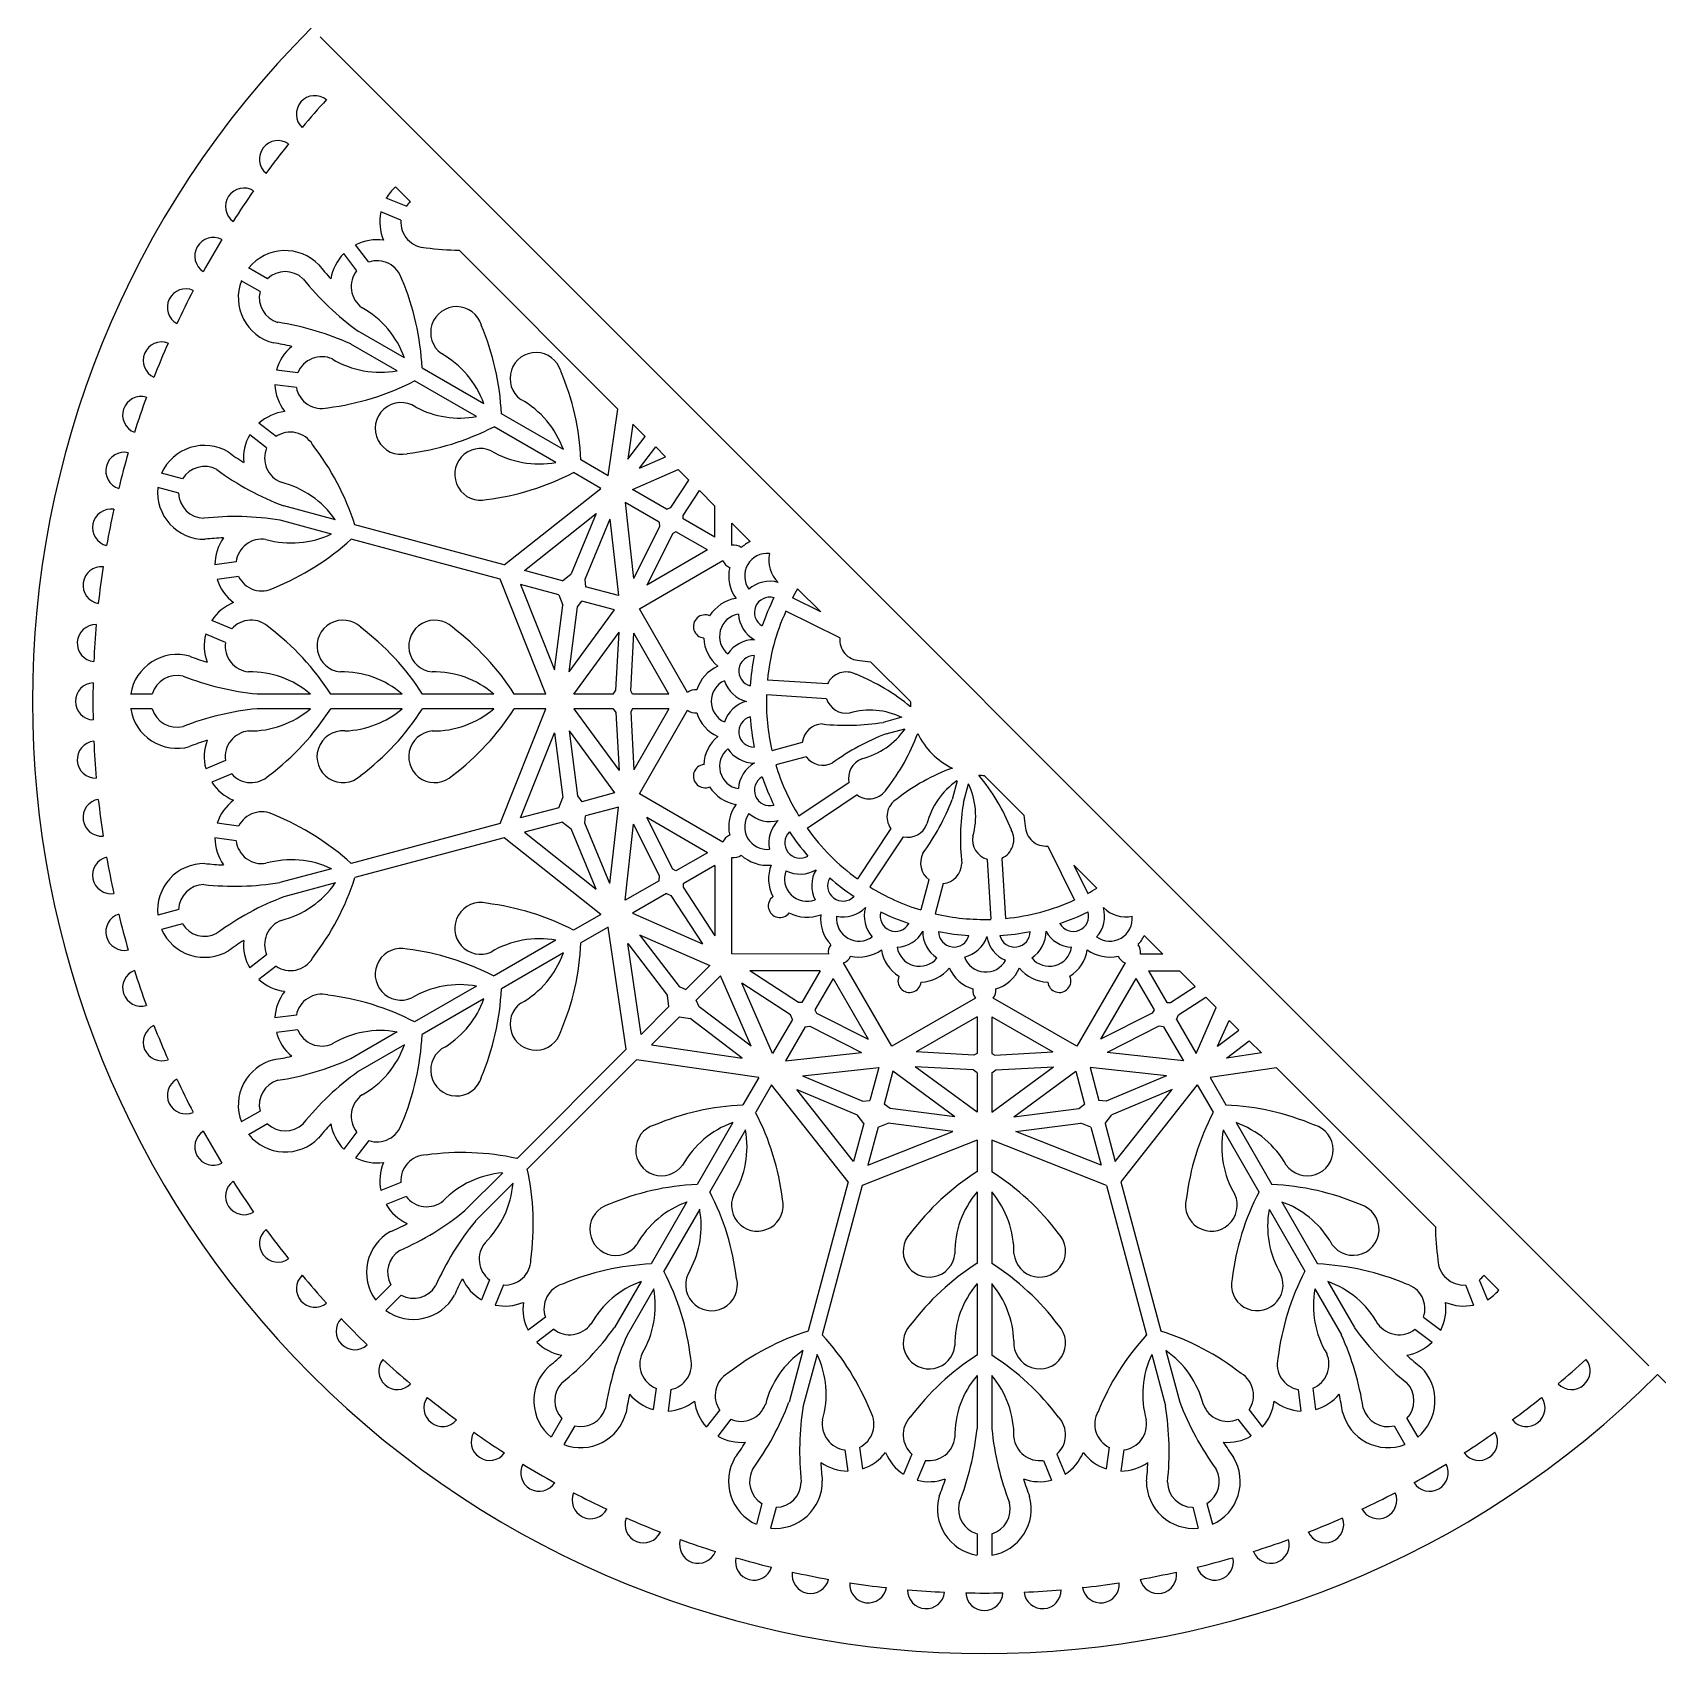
# Model space of a CAD drawing. Extents: x 62 to 309, y -3 to 245.
# Drawn here: x 62 to 185.7, y -2.7 to 120.6 of the extents above; entities that cross this region are included whole.
import ezdxf

# ---------------------------------------------------------------- set-up
doc = ezdxf.new("R2010")
doc.units = 0
doc.layers.get('0').update_dxf_attribs({"linetype": 'CONTINUOUS'})

msp = doc.modelspace()

# ---------------------------------------------------------------- linework, layer by layer
for p, q in [((83.92, 120.31), (185.01, 19.22)), ((89.66, 108.91), (90.8, 107.77)), ((90.46, 107.42), (88.95, 108.04)), ((90.07, 106.36), (88.54, 106.99)), ((87.62, 103.17), (86.62, 104.49)), ((94.49, 104.08), (106.58, 91.98)), ((79.91, 101.91), (78.48, 102.73)), ((86.7, 102.52), (85.71, 103.82)), ((79.35, 100.93), (77.92, 101.76)), ((90.34, 95.89), (86.82, 97.92)), ((89.77, 94.91), (86.25, 96.94)), ((82.21, 94.75), (80.59, 94.95)), ((95.82, 91.42), (91.11, 94.14)), ((96.38, 92.4), (91.67, 95.12)), ((82.11, 93.63), (80.47, 93.83)), ((102.43, 88.91), (97.72, 91.63)), ((105.84, 86.93), (106.58, 91.98)), ((80.57, 89.91), (79.26, 90.92)), ((101.86, 87.93), (97.15, 90.65)), ((107.72, 90.85), (107.33, 88.19)), ((107.72, 90.85), (108.65, 89.92)), ((79.85, 89.04), (78.56, 90.04)), ((107.33, 88.19), (108.65, 89.92)), ((108.22, 87.51), (109.45, 89.12)), ((109.45, 89.12), (110.19, 88.37)), ((105.84, 86.93), (103.76, 88.14)), ((108.22, 87.51), (110.19, 88.37)), ((73.45, 86.69), (71.86, 87.12)), ((105.28, 85.96), (103.2, 87.16)), ((107.68, 85.87), (111.17, 87.4)), ((110.61, 84.52), (111.97, 86.6)), ((111.17, 87.4), (111.97, 86.6)), ((73.16, 85.61), (71.57, 86.03)), ((97.92, 80.14), (105.28, 85.96)), ((110.27, 84.38), (107.68, 85.87)), ((111.55, 83.91), (112.78, 85.79)), ((112.78, 85.79), (113.96, 84.61)), ((85.08, 83.58), (81.15, 84.63)), ((109.71, 83.4), (107.12, 84.9)), ((107.12, 84.9), (107.76, 79.1)), ((110.27, 84.38), (110.61, 84.52)), ((113.96, 82.25), (113.96, 84.61)), ((84.79, 82.49), (80.87, 83.54)), ((97.92, 80.14), (86.57, 83.18)), ((99.46, 79.72), (104.93, 84.05)), ((104.93, 84.05), (103.02, 79.46)), ((105.97, 83.61), (104.05, 79.02)), ((105.97, 83.61), (106.61, 77.81)), ((109.75, 83.04), (107.76, 79.1)), ((109.71, 83.4), (109.75, 83.04)), ((111.55, 83.64), (111.55, 83.91)), ((113.96, 82.25), (111.55, 83.64)), ((115.24, 81.63), (115.24, 83.32)), ((115.24, 83.32), (116.64, 81.93)), ((97.62, 79.05), (86.28, 82.09)), ((110.76, 82.53), (108.77, 78.59)), ((110.99, 82.67), (110.76, 82.53)), ((113.39, 81.28), (110.99, 82.67)), ((77.53, 80.37), (75.91, 80.15)), ((108.22, 76.79), (114.57, 80.47)), ((113.39, 81.28), (108.77, 78.59)), ((77.72, 79.26), (76.08, 79.04)), ((102.37, 78.94), (99.46, 79.72)), ((102.37, 78.94), (103.02, 79.46)), ((101.09, 70.32), (97.62, 79.05)), ((102.07, 77.86), (99.17, 78.64)), ((99.17, 78.64), (101.75, 72.15)), ((104.05, 79.02), (104.11, 78.48)), ((106.61, 77.81), (104.11, 78.48)), ((120.25, 78.32), (122.01, 76.56)), ((101.75, 72.15), (102.38, 77.09)), ((102.07, 77.86), (102.38, 77.09)), ((102.86, 72.01), (103.5, 76.94)), ((102.86, 72.01), (106.32, 76.72)), ((103.5, 76.94), (103.82, 77.39)), ((106.32, 76.72), (103.82, 77.39)), ((111.88, 70.43), (108.22, 76.79)), ((122.01, 76.56), (119.85, 77.63)), ((77.19, 75.27), (75.67, 75.91)), ((123.45, 74.59), (119.35, 76.62)), ((76.72, 74.25), (75.21, 74.88)), ((103.22, 70.32), (106.67, 75.02)), ((106.42, 70.62), (106.67, 75.02)), ((107.55, 70.55), (107.79, 74.96)), ((110.46, 70.32), (107.79, 74.96)), ((125.8, 72.77), (128.83, 69.74)), ((106.21, 70.32), (106.42, 70.62)), ((107.68, 70.32), (107.55, 70.55)), ((122.52, 71.09), (117.95, 71.38)), ((71.14, 70.32), (69.5, 70.32)), ((83.18, 70.32), (79.13, 70.32)), ((90.16, 70.32), (84.73, 70.32)), ((97.14, 70.32), (91.71, 70.32)), ((101.09, 70.32), (98.69, 70.32)), ((106.21, 70.32), (103.22, 70.32)), ((110.46, 70.32), (107.68, 70.32)), ((122.44, 69.96), (117.88, 70.26)), ((71.14, 69.2), (69.5, 69.2)), ((83.18, 69.2), (79.12, 69.2)), ((90.16, 69.2), (84.73, 69.2)), ((97.14, 69.2), (91.71, 69.2)), ((97.62, 60.47), (101.09, 69.2)), ((101.09, 69.2), (98.69, 69.2)), ((106.21, 69.2), (103.22, 69.2)), ((103.22, 69.2), (106.67, 64.5)), ((106.21, 69.2), (106.42, 68.91)), ((106.42, 68.91), (106.67, 64.5)), ((107.68, 69.2), (107.55, 68.97)), ((107.55, 68.97), (107.79, 64.56)), ((110.46, 69.2), (107.68, 69.2)), ((110.46, 69.2), (107.79, 64.56)), ((108.22, 62.73), (111.88, 69.09)), ((128.19, 68.55), (126.76, 68.16)), ((99.17, 60.89), (101.75, 67.37)), ((101.75, 67.37), (102.38, 62.44)), ((102.86, 67.51), (106.32, 62.8)), ((102.86, 67.51), (103.5, 62.58)), ((126.99, 67.29), (128.42, 67.68)), ((120.6, 66.63), (118.3, 66.01)), ((120.89, 65.54), (118.59, 64.93)), ((76.72, 65.27), (75.21, 64.64)), ((77.19, 64.25), (75.67, 63.61)), ((124.16, 63.58), (120.35, 61.04)), ((132.38, 63.72), (132, 62.29)), ((132.86, 62.06), (133.25, 63.49)), ((134.44, 64.13), (137.47, 61.1)), ((102.07, 61.66), (102.38, 62.44)), ((103.5, 62.58), (103.82, 62.13)), ((106.32, 62.8), (103.82, 62.13)), ((114.57, 59.05), (108.22, 62.73)), ((124.78, 62.64), (120.97, 60.1)), ((102.07, 61.66), (99.17, 60.89)), ((104.05, 60.5), (104.11, 61.05)), ((106.61, 61.72), (104.11, 61.05)), ((105.97, 55.91), (106.61, 61.72)), ((113.39, 58.25), (108.77, 60.93)), ((110.76, 56.99), (108.77, 60.93)), ((77.53, 59.15), (75.91, 59.37)), ((77.72, 60.26), (76.08, 60.49)), ((97.62, 60.47), (86.28, 57.43)), ((97.92, 59.39), (86.57, 56.35)), ((105.28, 53.56), (97.92, 59.39)), ((102.37, 60.58), (99.46, 59.8)), ((99.46, 59.8), (104.93, 55.48)), ((102.37, 60.58), (103.02, 60.06)), ((104.93, 55.48), (103.02, 60.06)), ((105.97, 55.91), (104.05, 60.5)), ((107.12, 54.63), (107.76, 60.42)), ((109.75, 56.48), (107.76, 60.42)), ((127.34, 60.08), (124.8, 56.27)), ((128.28, 59.46), (125.74, 55.65)), ((113.39, 58.25), (110.99, 56.86)), ((139.29, 58.75), (141.32, 54.65)), ((84.79, 57.03), (80.86, 55.98)), ((110.99, 56.86), (110.76, 56.99)), ((113.96, 57.27), (111.55, 55.88)), ((113.96, 57.27), (113.96, 51.92)), ((115.25, 50.55), (115.24, 57.89)), ((134.67, 57.74), (134.96, 53.18)), ((135.79, 57.82), (136.08, 53.25)), ((141.26, 57.31), (142.33, 55.15)), ((141.26, 57.31), (143.02, 55.55)), ((85.08, 55.95), (81.16, 54.9)), ((109.71, 56.12), (107.12, 54.63)), ((109.71, 56.12), (109.75, 56.48)), ((111.55, 55.88), (111.55, 55.62)), ((130.24, 56.19), (129.63, 53.89)), ((131.33, 55.9), (130.71, 53.6)), ((110.27, 55.15), (107.68, 53.65)), ((110.27, 55.15), (110.61, 55)), ((110.61, 55), (113.02, 51.31)), ((111.55, 55.62), (113.96, 51.92)), ((73.16, 53.92), (71.57, 53.49)), ((105.28, 53.56), (103.2, 52.36)), ((107.68, 53.65), (113.02, 51.31)), ((73.45, 52.83), (71.86, 52.41)), ((105.84, 52.59), (103.76, 51.39)), ((107.2, 43.3), (105.84, 52.59)), ((108.22, 52.01), (113.57, 49.66)), ((108.22, 52.01), (111.24, 48.06)), ((146.63, 51.94), (148.03, 50.54)), ((101.86, 51.59), (97.15, 48.87)), ((108.34, 44.43), (107.33, 51.33)), ((107.33, 51.33), (110.34, 47.38)), ((79.85, 50.48), (78.56, 49.48)), ((80.57, 49.62), (79.26, 48.6)), ((102.43, 50.62), (97.72, 47.9)), ((113.57, 49.66), (111.74, 47.84)), ((122.59, 50.54), (115.25, 50.55)), ((127.43, 43.52), (123.75, 49.87)), ((145.17, 49.87), (141.49, 43.52)), ((148.03, 50.54), (146.33, 50.54)), ((114.37, 48.87), (112.54, 47.04)), ((116.71, 43.52), (114.37, 48.87)), ((118.35, 42.98), (116.01, 48.32)), ((119.7, 45.91), (116.01, 48.32)), ((121.97, 49.25), (116.62, 49.26)), ((120.32, 46.85), (116.62, 49.26)), ((121.97, 49.25), (120.58, 46.85)), ((122.95, 48.69), (121.56, 46.29)), ((122.95, 48.69), (125.63, 44.06)), ((145.98, 48.69), (143.3, 44.06)), ((145.98, 48.69), (147.37, 46.29)), ((146.95, 49.25), (149.31, 49.26)), ((146.95, 49.25), (148.34, 46.85)), ((149.31, 49.26), (150.49, 48.08)), ((95.82, 48.1), (91.11, 45.38)), ((96.38, 47.13), (91.67, 44.41)), ((110.46, 46.56), (110.34, 47.38)), ((111.24, 48.06), (111.74, 47.84)), ((112.76, 46.53), (112.54, 47.04)), ((133.79, 47.18), (127.43, 43.52)), ((141.49, 43.52), (135.13, 47.18)), ((148.61, 46.85), (150.49, 48.08)), ((149.22, 45.91), (151.3, 47.27)), ((151.3, 47.27), (152.1, 46.47)), ((82.11, 45.9), (80.47, 45.69)), ((110.46, 46.56), (108.34, 44.43)), ((111.26, 45.76), (109.13, 43.64)), ((111.26, 45.76), (112.08, 45.64)), ((116.71, 43.52), (112.76, 46.53)), ((119.85, 45.57), (119.7, 45.91)), ((120.58, 46.85), (120.32, 46.85)), ((121.56, 46.29), (121.69, 46.05)), ((121.69, 46.05), (125.63, 44.06)), ((133.9, 45.76), (129.26, 43.09)), ((133.9, 45.76), (133.9, 42.98)), ((135.02, 45.76), (135.02, 42.98)), ((135.02, 45.76), (139.66, 43.09)), ((147.23, 46.05), (143.3, 44.06)), ((147.37, 46.29), (147.23, 46.05)), ((148.34, 46.85), (148.61, 46.85)), ((149.08, 45.57), (149.22, 45.91)), ((150.57, 42.98), (152.1, 46.47)), ((82.21, 44.78), (80.59, 44.57)), ((89.77, 44.61), (86.26, 42.58)), ((116.03, 42.63), (112.08, 45.64)), ((119.85, 45.57), (118.35, 42.98)), ((120.82, 45.01), (119.33, 42.42)), ((120.82, 45.01), (121.18, 45.05)), ((121.18, 45.05), (125.12, 43.06)), ((147.74, 45.05), (143.8, 43.06)), ((148.1, 45.01), (147.74, 45.05)), ((148.1, 45.01), (149.6, 42.42)), ((149.08, 45.57), (150.57, 42.98)), ((152.21, 43.52), (153.08, 45.49)), ((152.21, 43.52), (153.82, 44.75)), ((153.08, 45.49), (153.82, 44.75)), ((90.34, 43.64), (86.82, 41.6)), ((107.2, 43.3), (98.9, 34.99)), ((109.13, 43.64), (116.03, 42.63)), ((152.89, 42.63), (154.62, 43.94)), ((154.62, 43.94), (155.55, 43.02)), ((108, 42.5), (99.69, 34.19)), ((117.29, 41.14), (108, 42.5)), ((119.33, 42.42), (125.12, 43.06)), ((133.67, 42.84), (129.26, 43.09)), ((133.9, 42.98), (133.67, 42.84)), ((135.02, 42.98), (135.26, 42.84)), ((135.26, 42.84), (139.66, 43.09)), ((149.6, 42.42), (143.8, 43.06)), ((155.55, 43.02), (152.89, 42.63)), ((117.29, 41.14), (116.09, 39.06)), ((120.61, 41.27), (126.42, 41.91)), ((120.61, 41.27), (125.2, 39.35)), ((126.42, 41.91), (125.75, 39.41)), ((127.5, 41.62), (126.83, 39.12)), ((132.21, 38.16), (127.5, 41.62)), ((133.9, 38.52), (129.2, 41.97)), ((133.61, 41.72), (129.2, 41.97)), ((133.9, 41.51), (133.61, 41.72)), ((133.9, 41.51), (133.9, 38.52)), ((135.02, 38.52), (139.72, 41.97)), ((135.02, 41.51), (135.32, 41.72)), ((135.02, 41.51), (135.02, 38.52)), ((135.32, 41.72), (139.72, 41.97)), ((136.71, 38.16), (141.42, 41.62)), ((141.42, 41.62), (142.09, 39.12)), ((142.51, 41.91), (143.18, 39.41)), ((148.31, 41.27), (142.51, 41.91)), ((148.31, 41.27), (143.73, 39.35)), ((156.68, 41.88), (151.63, 41.14)), ((151.63, 41.14), (152.84, 39.06)), ((156.68, 41.88), (168.78, 29.79)), ((118.26, 40.58), (117.06, 38.5)), ((124.09, 33.21), (118.26, 40.58)), ((124.5, 34.76), (120.18, 40.23)), ((120.18, 40.23), (124.77, 38.31)), ((148.75, 40.23), (144.16, 38.31)), ((144.42, 34.76), (148.75, 40.23)), ((150.66, 40.58), (144.84, 33.21)), ((150.66, 40.58), (151.86, 38.5)), ((79.35, 38.59), (77.92, 37.77)), ((125.2, 39.35), (125.75, 39.41)), ((127.28, 38.79), (126.83, 39.12)), ((132.21, 38.16), (127.28, 38.79)), ((136.71, 38.16), (141.65, 38.79)), ((141.65, 38.79), (142.09, 39.12)), ((143.73, 39.35), (143.18, 39.41)), ((79.91, 37.62), (78.48, 36.79)), ((115.32, 37.72), (112.6, 33.01)), ((116.29, 37.16), (113.57, 32.45)), ((125.28, 37.66), (124.5, 34.76)), ((125.28, 37.66), (124.77, 38.31)), ((126.37, 37.37), (125.59, 34.47)), ((126.37, 37.37), (127.14, 37.68)), ((132.07, 37.05), (127.14, 37.68)), ((136.86, 37.05), (141.79, 37.68)), ((142.56, 37.37), (141.79, 37.68)), ((142.56, 37.37), (143.34, 34.47)), ((143.65, 37.66), (144.16, 38.31)), ((143.65, 37.66), (144.42, 34.76)), ((152.63, 37.16), (155.35, 32.45)), ((153.61, 37.72), (156.33, 33.01)), ((86.7, 37.01), (85.71, 35.7)), ((87.62, 36.35), (86.62, 35.04)), ((133.9, 36.39), (125.17, 32.92)), ((125.59, 34.47), (132.07, 37.05)), ((133.9, 36.39), (133.9, 33.98)), ((135.02, 36.39), (135.02, 33.98)), ((143.75, 32.92), (135.02, 36.39)), ((143.34, 34.47), (136.86, 37.05)), ((97.81, 33.9), (94.93, 31.03)), ((90.07, 33.16), (88.54, 32.54)), ((98.6, 33.1), (95.73, 30.24)), ((124.09, 33.21), (121.05, 21.87)), ((125.17, 32.92), (122.13, 21.57)), ((133.9, 32.44), (133.9, 27)), ((135.02, 32.44), (135.02, 27)), ((143.75, 32.92), (146.79, 21.57)), ((144.84, 33.21), (147.88, 21.87)), ((90.46, 32.1), (88.95, 31.49)), ((111.83, 31.68), (109.11, 26.97)), ((112.8, 31.12), (110.08, 26.41)), ((156.12, 31.12), (158.84, 26.41)), ((157.1, 31.68), (159.82, 26.97)), ((172.47, 26.1), (173.61, 24.96)), ((89.29, 25.38), (88.13, 24.22)), ((96.81, 25.76), (96.19, 24.24)), ((97.86, 25.37), (97.24, 23.84)), ((108.34, 25.63), (106.31, 22.12)), ((109.31, 25.07), (107.28, 21.55)), ((133.9, 25.46), (133.9, 20.02)), ((135.02, 25.46), (135.02, 20.02)), ((159.61, 25.07), (161.64, 21.56)), ((160.59, 25.63), (162.62, 22.12)), ((171.06, 25.37), (171.69, 23.84)), ((172.12, 25.76), (172.74, 24.24)), ((90.09, 24.59), (88.92, 23.43)), ((101.06, 22.92), (99.74, 21.92)), ((167.87, 22.92), (169.19, 21.92)), ((101.71, 22), (100.4, 21.01)), ((167.22, 22), (168.52, 21.01)), ((120.65, 20.38), (119.6, 16.45)), ((121.73, 20.08), (120.68, 16.17)), ((147.19, 20.08), (148.24, 16.16)), ((148.28, 20.38), (149.33, 16.46)), ((109.48, 17.51), (109.27, 15.89)), ((110.6, 17.41), (110.39, 15.77)), ((133.9, 18.48), (133.9, 14.43)), ((135.02, 18.48), (135.02, 14.42)), ((158.33, 17.41), (158.53, 15.77)), ((159.45, 17.51), (159.65, 15.89)), ((102.32, 15.21), (101.5, 13.78)), ((114.32, 15.87), (113.3, 14.56)), ((115.18, 15.15), (114.18, 13.86)), ((153.74, 15.15), (154.75, 13.86)), ((154.61, 15.87), (155.62, 14.56)), ((166.61, 15.21), (167.43, 13.78)), ((103.29, 14.65), (102.47, 13.22)), ((165.64, 14.64), (166.46, 13.22)), ((123.85, 12.83), (124.08, 11.21)), ((124.96, 13.02), (125.19, 11.38)), ((128.95, 12.49), (128.31, 10.97)), ((139.97, 12.49), (140.61, 10.97)), ((143.96, 13.02), (143.74, 11.38)), ((145.07, 12.83), (144.85, 11.21)), ((129.98, 12.02), (129.34, 10.51)), ((138.95, 12.02), (139.58, 10.51)), ((117.53, 8.75), (117.11, 7.16)), ((151.39, 8.74), (151.82, 7.16)), ((118.62, 8.45), (118.19, 6.87)), ((150.31, 8.46), (150.73, 6.87)), ((133.9, 6.44), (133.9, 4.8)), ((135.02, 6.44), (135.02, 4.8))]:
    msp.add_line(p, q)
for centre, radius, start, end in [((134.46, 69.76), 72.43, 135, 315), ((236.89, 69.76), 72.43, 225, 45), ((83.52, 114.43), 1.41, 51.4144, 226.0856), ((134.46, 69.76), 67.83, 137.5583, 139.9417), ((80.71, 111.01), 1.41, 55.1644, 229.8356), ((134.46, 69.76), 67.83, 141.3083, 143.6917), ((78.13, 107.4), 1.41, 58.9144, 233.5856), ((92.03, 106.23), 3.57, 131.5977, 149.745), ((134.46, 69.76), 67.83, 145.0583, 147.4417), ((92.03, 106.23), 1.97, 128.8105, 143.0228), ((92.03, 106.23), 3.57, 167.8536, 202.8785), ((92.03, 106.23), 1.97, 176.2605, 268.4011), ((75.79, 103.64), 1.41, 62.6644, 237.3356), ((134.46, 69.76), 67.83, 148.8083, 151.1917), ((81.26, 100.48), 3.57, 44.1814, 140.9415), ((88.25, 101.31), 3.57, 82.1215, 117.1302), ((94.71, 123.49), 19.41, 261.9161, 269.3584), ((99.42, 115.42), 19.96, 218.5931, 222.5947), ((88.25, 101.31), 3.57, 135.2387, 170.2709), ((88.25, 101.31), 1.97, 16.5989, 108.7415), ((81.26, 100.48), 3.57, 159.0585, 255.4956), ((81.26, 100.48), 1.97, 46.5541, 133.4642), ((99.42, 115.42), 21.56, 218.7917, 234.251), ((88.25, 101.31), 1.97, 141.9785, 234.2689), ((72.28, 94.26), 19.41, 2.5413, 23.0839), ((73.7, 99.73), 1.41, 66.4144, 241.0856), ((134.46, 69.76), 67.83, 152.5583, 154.9417), ((81.26, 100.48), 1.97, 166.6045, 253.4679), ((83.64, 93.5), 7.11, 19.6358, 60.8379), ((94.3, 97.82), 1.97, 16.5989, 234.2689), ((77.4, 77.29), 21.56, 65.7461, 81.1896), ((78.32, 90.77), 19.41, 2.5413, 23.0839), ((71.87, 95.69), 1.41, 70.1644, 244.8356), ((134.46, 69.76), 67.83, 156.3083, 158.6917), ((77.4, 77.29), 19.96, 77.3856, 81.4488), ((84.04, 94.01), 3.57, 129.6959, 164.745), ((84.04, 94.01), 1.97, 65.7311, 158.0228), ((88.49, 101.91), 7.11, 239.1621, 280.3642), ((89.68, 90.01), 7.11, 19.6358, 60.8379), ((100.34, 94.33), 1.97, 16.5989, 234.2689), ((82.16, 111.37), 19.41, 276.9161, 297.4587), ((84.37, 87.28), 19.41, 2.5413, 23.0839), ((70.3, 91.54), 1.41, 73.9144, 248.5856), ((134.46, 69.76), 67.83, 160.0583, 162.4417), ((84.04, 94.01), 3.57, 182.8536, 217.8785), ((84.04, 94.01), 1.97, 191.2605, 283.4011), ((81.66, 88.27), 3.57, 97.1215, 132.1302), ((90.08, 90.52), 1.97, 55.4362, 283.4011), ((94.54, 98.42), 7.11, 242.0052, 280.3642), ((95.73, 86.52), 7.11, 19.6358, 60.8379), ((88.2, 107.88), 19.41, 276.9161, 297.4587), ((75.12, 85.66), 3.57, 59.5044, 155.9415), ((81.66, 88.27), 3.57, 150.255, 185.3041), ((81.66, 88.27), 1.97, 156.9772, 249.2689), ((81.66, 88.27), 1.97, 31.5989, 123.7415), ((68.05, 77.33), 19.41, 17.5413, 38.0839), ((69.02, 87.3), 1.41, 77.6644, 252.3356), ((134.46, 69.76), 67.83, 163.8083, 166.1917), ((88.79, 104.79), 19.96, 233.5512, 237.6144), ((96.13, 87.03), 1.97, 65.7311, 283.4011), ((100.58, 94.93), 7.11, 239.1621, 280.3642), ((75.12, 85.66), 1.97, 61.5321, 148.3955), ((88.79, 104.79), 21.56, 233.8104, 249.2539), ((94.25, 104.39), 19.41, 276.9161, 297.4587), ((75.12, 85.66), 3.57, 174.0585, 270.8186), ((75.12, 85.66), 1.97, 181.5358, 268.4459), ((79.22, 79.53), 7.11, 34.6358, 75.8379), ((68.01, 82.98), 1.41, 81.4144, 256.0856), ((134.46, 69.76), 67.83, 167.5583, 169.9417), ((77.4, 62.26), 21.56, 80.749, 96.2083), ((77.4, 62.26), 19.96, 92.4053, 96.4069), ((79.48, 80.13), 3.57, 144.7291, 179.7613), ((79.48, 80.13), 1.97, 80.7311, 173.0215), ((81.74, 88.92), 7.11, 254.1621, 295.3642), ((73.17, 96.41), 19.41, 291.9161, 312.4587), ((115.4, 80.77), 0.882, 51.3322, 100.6244), ((117.94, 79.3), 2.93, 116.307, 132.6644), ((115.4, 80.77), 0.882, 199.3756, 248.6678), ((117.94, 79.3), 1.72, 84.1476, 215.7133), ((120.44, 80.51), 2.38, 167.9079, 225.6455), ((67.29, 78.6), 1.41, 85.1644, 259.8356), ((134.46, 69.76), 67.83, 171.3083, 173.6917), ((79.48, 80.13), 1.97, 206.2605, 298.4011), ((117.94, 79.3), 2.93, 167.3356, 215.7829), ((79.48, 80.13), 3.57, 197.8536, 232.8785), ((118.13, 76.52), 2.38, 74.2154, 131.953), ((134.46, 69.76), 16.59, 148.9494, 151.7093), ((78.67, 73.97), 3.57, 112.1215, 147.1302), ((116.03, 74.7), 2.93, 99.2171, 147.6644), ((118.13, 76.52), 1.17, 74.2951, 240.7151), ((134.46, 69.76), 17.85, 153.7603, 161.2498), ((66.85, 74.19), 1.41, 88.9144, 263.5856), ((134.46, 69.76), 67.83, 175.0583, 177.4417), ((78.67, 73.97), 1.97, 46.5989, 138.7415), ((85.65, 73.97), 1.97, 46.5989, 264.2689), ((92.63, 73.97), 1.97, 46.5989, 264.2689), ((113.2, 75.46), 0.882, 66.3322, 263.6678), ((116.03, 74.7), 1.72, 99.2171, 230.7829), ((118.13, 76.52), 2.38, 182.9775, 240.7151), ((134.46, 69.76), 16.59, 155.5931, 174.4069), ((78.67, 73.97), 3.57, 165.2387, 200.2709), ((78.67, 73.97), 1.97, 171.9785, 264.2689), ((68.36, 59.88), 19.41, 32.5413, 53.0839), ((75.34, 59.88), 19.41, 32.5413, 53.0839), ((82.32, 59.88), 19.41, 32.5413, 53.0839), ((116.03, 74.7), 2.93, 182.3356, 230.7829), ((116.94, 72.07), 2.38, 89.2849, 147.0225), ((125.02, 74.44), 1.57, 174.5873, 268.4011), ((73.03, 69.76), 3.57, 74.1814, 170.9415), ((81.29, 91.78), 19.96, 248.5931, 252.5947), ((116.94, 72.07), 1.17, 89.2849, 255.7049), ((134.46, 69.76), 17.85, 168.7502, 176.2397), ((73.03, 69.76), 1.97, 76.5541, 163.4642), ((78.58, 64.9), 7.11, 49.6358, 90.8379), ((85.56, 64.9), 7.11, 49.6358, 90.8379), ((92.54, 64.9), 7.11, 49.6358, 90.8379), ((115.38, 69.76), 2.93, 114.2171, 162.6644), ((123.95, 70.43), 1.57, 61.5989, 155.4127), ((118.9, 57.41), 15.53, 50.1696, 68.0839), ((127.16, 88.24), 15.53, 261.9161, 264.9603), ((66.71, 69.76), 1.41, 92.6644, 267.3356), ((134.46, 69.76), 67.83, 178.8083, 181.1917), ((81.29, 91.78), 21.56, 248.7917, 264.251), ((112.45, 69.76), 0.882, 81.3322, 130.6244), ((115.39, 69.76), 1.72, 114.1476, 245.7133), ((116.94, 72.06), 2.38, 197.9079, 255.6455), ((116.94, 67.45), 2.38, 104.2154, 161.953), ((134.46, 69.76), 16.59, 178.2907, 193.0581), ((123.95, 70.43), 1.57, 197.285, 279.2689), ((134.46, 69.76), 5.63, 180.2546, 184.3437), ((73.03, 69.76), 3.57, 189.0585, 285.4956), ((73.03, 69.76), 1.97, 196.6045, 283.4679), ((81.28, 47.75), 21.56, 95.7461, 111.1896), ((78.58, 74.62), 7.11, 269.1621, 310.3642), ((68.36, 79.64), 19.41, 306.9161, 327.4587), ((85.56, 74.62), 7.11, 272.0052, 310.3642), ((75.34, 79.64), 19.41, 306.9161, 327.4587), ((92.54, 74.62), 7.11, 269.1621, 310.3642), ((82.32, 79.64), 19.41, 306.9161, 327.4587), ((112.45, 69.76), 0.882, 229.3756, 278.6678), ((115.38, 69.76), 2.93, 197.3356, 245.7829), ((116.94, 67.45), 1.17, 104.2951, 270.7151), ((134.46, 69.76), 17.85, 183.7603, 191.2498), ((122.17, 66.47), 1.57, 91.5541, 174.0991), ((123.99, 85.19), 17.25, 263.7917, 279.251), ((125.75, 63.4), 5.69, 64.6358, 105.8379), ((81.28, 47.75), 19.96, 107.3856, 111.4488), ((78.67, 65.55), 3.57, 159.6959, 194.745), ((78.67, 65.55), 1.97, 95.7311, 188.0228), ((85.65, 65.55), 1.97, 85.4362, 313.4011), ((92.63, 65.55), 1.97, 95.7311, 313.4011), ((116.03, 64.82), 2.93, 129.2171, 177.6644), ((133.1, 51.16), 17.25, 110.7461, 126.1896), ((123.74, 70.91), 5.69, 284.1621, 325.3642), ((114.81, 72.68), 15.53, 321.9161, 339.8304), ((134.46, 69.76), 5.63, 205.6563, 244.3437), ((66.85, 65.33), 1.41, 96.4144, 271.0856), ((134.46, 69.76), 67.83, 182.5583, 184.9417), ((116.03, 64.82), 1.72, 129.2171, 260.7829), ((116.94, 67.45), 2.38, 212.9775, 270.7151), ((122.17, 66.47), 1.57, 215.9713, 298.4679), ((113.2, 64.07), 0.882, 96.3322, 293.6678), ((118.13, 63), 2.38, 119.2849, 177.0225), ((134.46, 69.76), 16.59, 196.9419, 211.7093), ((125.69, 63.92), 1.57, 110.7311, 192.715), ((137.38, 50.11), 15.53, 110.1696, 128.0839), ((78.67, 65.55), 3.57, 212.8536, 247.8785), ((78.67, 65.55), 1.97, 221.2605, 313.4011), ((116.03, 64.82), 2.93, 212.3356, 260.7829), ((118.13, 63), 1.17, 119.2849, 285.7049), ((134.46, 69.76), 17.85, 198.7502, 206.2397), ((125.69, 63.92), 1.57, 234.5873, 328.4011), ((135.61, 59.04), 5.69, 124.6358, 165.8379), ((128.11, 61.05), 5.69, 344.1621, 25.3642), ((122.11, 54.2), 15.53, 21.9161, 39.8304), ((134.46, 69.76), 5.63, 265.6563, 269.7454), ((67.29, 60.92), 1.41, 100.1644, 274.8356), ((134.46, 69.76), 67.83, 186.3083, 188.6917), ((79.48, 59.39), 3.57, 127.1215, 162.1302), ((117.94, 60.22), 2.93, 144.2171, 192.6644), ((128.62, 60.99), 1.57, 121.5989, 215.4127), ((115.87, 68.4), 17.25, 323.7917, 339.251), ((149.89, 59.28), 17.25, 170.7461, 186.1896), ((79.48, 59.39), 1.97, 61.5989, 153.7415), ((73.17, 43.11), 19.41, 47.5413, 68.0839), ((117.94, 60.22), 1.72, 144.1476, 275.7133), ((118.14, 63), 2.38, 227.9079, 285.6455), ((120.44, 59), 2.38, 134.2154, 191.953), ((152.94, 62.46), 15.53, 185.0397, 188.0839), ((79.48, 59.39), 3.57, 180.255, 215.3041), ((115.4, 58.76), 0.882, 111.3322, 160.6244), ((120.44, 59), 1.17, 134.2951, 300.7151), ((134.46, 69.76), 17.85, 213.7603, 221.2498), ((134.46, 69.76), 16.59, 215.5931, 234.4069), ((128.62, 60.99), 1.57, 257.285, 339.2689), ((135.13, 59.25), 1.57, 170.7311, 252.715), ((135.13, 59.25), 1.57, 294.5873, 28.4011), ((139.14, 60.32), 1.57, 181.5989, 275.4127), ((79.48, 59.39), 1.97, 186.9772, 279.2689), ((131.17, 57.46), 1.57, 151.5541, 234.0991), ((68.01, 56.54), 1.41, 103.9144, 278.5856), ((134.46, 69.76), 67.83, 190.0583, 192.4417), ((75.12, 53.86), 3.57, 89.5044, 185.9415), ((77.39, 77.26), 19.96, 263.5512, 267.6144), ((81.74, 50.6), 7.11, 64.6358, 105.8379), ((115.4, 58.76), 0.882, 259.3756, 308.6678), ((117.94, 60.22), 2.93, 227.3356, 275.7829), ((120.97, 56.27), 2.93, 159.2171, 207.6644), ((120.97, 56.27), 1.72, 159.2171, 290.7829), ((120.44, 59), 2.38, 242.9775, 300.7151), ((123.7, 55.74), 2.38, 149.2849, 207.0225), ((131.17, 57.46), 1.57, 275.9713, 358.4679), ((75.12, 53.86), 1.97, 91.5321, 178.3955), ((77.39, 77.26), 21.56, 263.8104, 279.2539), ((79.22, 59.99), 7.11, 284.1621, 325.3642), ((68.05, 62.2), 19.41, 321.9161, 342.4587), ((123.7, 55.74), 1.17, 149.2849, 315.7049), ((134.46, 69.76), 17.85, 228.7502, 236.2397), ((134.46, 69.76), 16.59, 238.2907, 253.0581), ((88.8, 34.73), 21.56, 110.749, 126.2083), ((96.13, 52.49), 1.97, 76.5989, 294.2689), ((94.25, 35.13), 19.41, 62.5413, 83.0839), ((118.9, 54.2), 0.882, 126.3322, 323.6678), ((134.46, 69.76), 16.59, 275.5931, 294.4069), ((134.46, 69.76), 16.59, 298.2907, 301.0506), ((69.02, 52.23), 1.41, 107.6644, 282.3356), ((134.46, 69.76), 67.83, 193.8083, 196.1917), ((120.97, 56.27), 2.93, 242.3356, 290.7829), ((124.92, 53.24), 2.93, 174.2171, 222.6644), ((124.93, 53.24), 1.72, 174.1526, 305.7184), ((123.71, 55.74), 2.38, 257.913, 315.6506), ((127.7, 53.43), 2.38, 164.2205, 221.958), ((127.7, 53.43), 1.17, 164.2951, 330.7151), ((134.46, 69.76), 17.85, 243.7603, 251.2498), ((134.46, 69.76), 16.59, 256.9419, 271.7093), ((141.23, 53.43), 1.17, 209.2849, 15.7049), ((134.46, 69.76), 17.85, 288.7502, 296.2397), ((141.23, 53.43), 2.38, 317.9673, 15.7049), ((144, 53.24), 1.72, 234.207, 5.7727), ((145.22, 55.74), 2.38, 224.2748, 282.0124), ((75.12, 53.86), 3.57, 204.0585, 300.8186), ((75.12, 53.86), 1.97, 211.5358, 298.4459), ((81.66, 51.25), 1.97, 110.7311, 203.0215), ((127.7, 53.43), 2.38, 272.9775, 330.7151), ((132.15, 52.24), 2.38, 179.2849, 237.0225), ((132.15, 52.24), 1.17, 179.2849, 345.7049), ((134.46, 69.76), 17.85, 258.7502, 266.2397), ((136.77, 52.24), 1.17, 194.2951, 0.7151), ((134.46, 69.76), 17.85, 273.7603, 281.2498), ((136.77, 52.24), 2.38, 302.9775, 0.7151), ((141.23, 53.43), 2.38, 209.2849, 267.0225), ((144, 53.24), 2.93, 317.3356, 333.693), ((88.8, 34.73), 19.96, 122.4053, 126.4069), ((81.66, 51.25), 3.57, 174.7291, 209.7613), ((90.08, 49), 1.97, 76.5989, 294.2689), ((88.2, 31.64), 19.41, 62.5413, 83.0839), ((100.58, 44.59), 7.11, 79.6358, 120.8379), ((84.37, 52.25), 19.41, 336.9161, 357.4587), ((123.46, 50.7), 0.882, 141.3322, 190.6244), ((124.92, 53.24), 2.93, 257.3356, 305.7829), ((129.52, 51.33), 2.93, 189.2171, 237.6644), ((129.52, 51.33), 1.72, 189.2171, 320.7829), ((132.4, 52.63), 2.38, 283.2962, 341.0338), ((136.99, 52.26), 2.38, 189.6036, 247.3412), ((139.4, 51.33), 1.72, 219.2171, 350.7829), ((139.4, 51.33), 2.93, 302.3356, 350.7829), ((144, 53.24), 2.93, 234.2171, 282.6644), ((145.47, 50.7), 0.882, 349.3756, 38.6678), ((81.66, 51.25), 1.97, 236.2605, 328.4011), ((95.73, 53.01), 7.11, 299.1621, 340.3642), ((123.46, 50.7), 0.882, 289.3756, 338.6678), ((129.52, 51.33), 2.93, 272.3356, 320.7829), ((134.46, 50.68), 2.93, 204.2171, 252.6644), ((134.57, 50.89), 1.72, 199.5358, 331.1016), ((134.46, 50.68), 2.93, 287.3356, 335.7829), ((139.4, 51.33), 2.93, 219.2171, 267.6644), ((145.47, 50.7), 0.882, 201.3322, 250.6244), ((70.3, 47.98), 1.41, 111.4144, 286.0856), ((134.46, 69.76), 67.83, 197.5583, 199.9417), ((81.66, 51.25), 3.57, 227.8536, 262.8785), ((128.77, 48.5), 0.882, 156.3322, 353.6678), ((140.16, 48.5), 0.882, 186.3322, 23.6678), ((84.04, 45.51), 3.57, 142.1215, 177.1302), ((84.04, 45.51), 1.97, 76.5989, 168.7415), ((82.16, 28.15), 19.41, 62.5413, 83.0839), ((94.54, 41.1), 7.11, 79.6358, 120.8379), ((89.68, 49.52), 7.11, 302.0052, 340.3642), ((78.32, 48.76), 19.41, 336.9161, 357.4587), ((134.46, 47.75), 0.882, 171.3322, 220.6244), ((134.46, 47.75), 0.882, 319.3756, 8.6678), ((100.34, 45.2), 1.97, 125.7311, 343.4011), ((71.87, 43.83), 1.41, 115.1644, 289.8356), ((134.46, 69.76), 67.83, 201.3083, 203.6917), ((84.04, 45.51), 3.57, 195.2387, 230.2709), ((84.04, 45.51), 1.97, 201.9785, 294.2689), ((88.49, 37.61), 7.11, 79.6358, 120.8379), ((83.64, 46.03), 7.11, 299.1621, 340.3642), ((72.28, 45.27), 19.41, 336.9161, 357.4587), ((94.3, 41.71), 1.97, 115.4362, 343.4011), ((81.26, 39.04), 3.57, 104.1814, 200.9415), ((77.4, 62.24), 19.96, 278.5931, 282.5947), ((77.4, 62.24), 21.56, 278.7917, 294.251), ((73.7, 39.79), 1.41, 118.9144, 293.5856), ((134.46, 69.76), 67.83, 205.0583, 207.4417), ((81.26, 39.05), 1.97, 106.5541, 193.4642), ((99.41, 24.1), 21.56, 125.7461, 141.1896), ((88.25, 38.22), 1.97, 125.7311, 218.0228), ((116.95, 19.66), 19.41, 92.5413, 113.0839), ((99.83, 29.54), 19.41, 6.9161, 27.4587), ((169.09, 29.54), 19.41, 152.5413, 173.0839), ((151.98, 19.66), 19.41, 66.9161, 87.4587), ((81.26, 39.05), 1.97, 226.6045, 313.4679), ((99.41, 24.1), 19.96, 137.3856, 141.4488), ((88.25, 38.22), 3.57, 189.6959, 224.745), ((88.25, 38.22), 1.97, 251.2605, 343.4011), ((109.9, 35.64), 1.97, 106.5989, 324.2689), ((117.71, 31.02), 7.11, 109.6358, 150.8379), ((109.29, 35.88), 7.11, 329.1621, 10.3642), ((159.63, 35.88), 7.11, 169.6358, 210.8379), ((151.22, 31.02), 7.11, 29.1621, 70.3642), ((159.03, 35.64), 1.97, 215.7311, 73.4011), ((75.79, 35.88), 1.41, 122.6644, 297.3356), ((134.46, 69.76), 67.83, 208.8083, 211.1917), ((81.26, 39.05), 3.57, 219.0585, 315.4956), ((88.25, 38.22), 3.57, 242.8536, 277.8785), ((92.03, 33.29), 3.57, 157.1215, 192.1302), ((92.03, 33.29), 1.97, 91.5989, 183.7415), ((94.71, 16.03), 19.41, 77.5413, 98.0839), ((98.38, 26.81), 7.11, 94.6358, 135.8379), ((80.73, 30.01), 19.41, 351.9161, 12.4587), ((144.34, 17.62), 19.41, 122.5413, 143.0839), ((124.58, 17.62), 19.41, 36.9161, 57.4587), ((78.13, 32.12), 1.41, 126.4144, 301.0856), ((134.46, 69.76), 67.83, 212.5583, 214.9417), ((91.51, 33.68), 7.11, 314.1621, 355.3642), ((113.46, 13.62), 19.41, 92.5413, 113.0839), ((96.34, 23.5), 19.41, 6.9161, 27.4587), ((117.19, 31.43), 1.97, 155.7311, 13.4011), ((139.32, 27.84), 7.11, 139.6358, 180.8379), ((129.6, 27.84), 7.11, 359.1621, 40.3642), ((151.73, 31.43), 1.97, 166.5989, 24.2689), ((172.58, 23.5), 19.41, 152.5413, 173.0839), ((155.47, 13.62), 19.41, 66.9161, 87.4587), ((92.03, 33.29), 3.57, 210.255, 245.3041), ((81.29, 47.72), 21.56, 293.8104, 309.2539), ((92.03, 33.29), 1.97, 216.9772, 309.2689), ((106.41, 29.59), 1.97, 106.5989, 324.2689), ((114.22, 24.98), 7.11, 109.6358, 150.8379), ((105.8, 29.84), 7.11, 332.0052, 10.3642), ((163.12, 29.84), 7.11, 169.6358, 210.8379), ((154.71, 24.98), 7.11, 32.0052, 70.3642), ((162.52, 29.59), 1.97, 205.4362, 73.4011), ((81.29, 47.72), 19.96, 293.5512, 297.6144), ((112.43, 16.59), 21.56, 140.749, 156.2083), ((188.19, 30.01), 19.41, 180.6416, 188.0839), ((80.71, 28.51), 1.41, 130.1644, 304.8356), ((134.46, 69.76), 67.83, 216.3083, 218.6917), ((91.02, 26.32), 3.57, 119.5044, 215.9415), ((97.99, 27.33), 1.97, 140.7311, 233.0215), ((130.25, 27.93), 1.97, 136.5989, 354.2689), ((138.67, 27.93), 1.97, 185.7311, 43.4011), ((91.02, 26.32), 1.97, 121.5321, 208.3955), ((97.99, 27.33), 1.97, 266.2605, 358.4011), ((170.94, 27.33), 1.97, 181.5989, 273.7415), ((83.52, 25.09), 1.41, 133.9144, 308.5856), ((134.46, 69.76), 67.83, 220.0583, 222.4417), ((109.97, 7.57), 19.41, 92.5413, 113.0839), ((92.85, 17.46), 19.41, 6.9161, 27.4587), ((113.7, 25.38), 1.97, 145.4362, 13.4011), ((144.34, 10.64), 19.41, 122.5413, 143.0839), ((124.58, 10.64), 19.41, 36.9161, 57.4587), ((155.22, 25.38), 1.97, 166.5989, 24.2689), ((176.07, 17.46), 19.41, 152.5413, 173.0839), ((158.96, 7.57), 19.41, 66.9161, 87.4587), ((170.94, 27.33), 1.97, 306.9772, 321.1895), ((91.02, 26.32), 1.97, 241.5358, 328.4459), ((112.43, 16.59), 19.96, 152.4053, 156.4069), ((97.99, 27.33), 3.57, 204.7291, 239.7613), ((102.92, 23.55), 1.97, 106.5989, 198.7415), ((110.73, 18.93), 7.11, 109.6358, 150.8379), ((102.31, 23.79), 7.11, 329.1621, 10.3642), ((139.32, 20.86), 7.11, 139.6358, 180.8379), ((129.6, 20.86), 7.11, 2.0052, 40.3642), ((166.61, 23.79), 7.11, 169.6358, 210.8379), ((158.2, 18.93), 7.11, 29.1621, 70.3642), ((166.01, 23.55), 1.97, 341.2605, 73.4011), ((170.94, 27.33), 3.57, 300.255, 318.4023), ((91.02, 26.32), 3.57, 234.0585, 330.8186), ((97.99, 27.33), 3.57, 257.8536, 292.8785), ((102.92, 23.55), 3.57, 172.1215, 207.1302), ((166.01, 23.55), 3.57, 332.8536, 7.8785), ((170.94, 27.33), 3.57, 247.1215, 282.1302), ((86.55, 21.85), 1.41, 137.6644, 312.3356), ((134.46, 69.76), 67.83, 223.8083, 226.1917), ((102.92, 23.55), 1.97, 231.9785, 324.2689), ((130.25, 20.95), 1.97, 136.5989, 354.2689), ((138.67, 20.95), 1.97, 175.4362, 43.4011), ((166.01, 23.55), 1.97, 215.7311, 308.0228), ((88.81, 34.72), 21.56, 308.7917, 324.251), ((126.94, 12.7), 21.56, 155.7461, 171.1896), ((126.9, 3.35), 19.41, 107.5413, 128.0839), ((107.81, 8.47), 19.41, 21.9161, 42.4587), ((161.12, 8.47), 19.41, 137.5413, 158.0839), ((142.03, 3.35), 19.41, 51.9161, 72.4587), ((141.98, 12.7), 21.56, 8.7917, 24.251), ((180.12, 34.71), 21.56, 215.7461, 231.1896), ((102.92, 23.55), 3.57, 225.2387, 260.2709), ((88.81, 34.72), 19.96, 308.5931, 312.5947), ((110.21, 19.34), 1.97, 155.7311, 248.0228), ((110.21, 19.34), 1.97, 281.2605, 13.4011), ((124.69, 14.52), 7.11, 124.6358, 165.8379), ((115.31, 17.04), 7.11, 344.1621, 25.3642), ((144.34, 3.66), 19.41, 122.5413, 143.0839), ((124.58, 3.66), 19.41, 36.9161, 57.4587), ((153.62, 17.04), 7.11, 154.6358, 195.8379), ((144.23, 14.52), 7.11, 14.1621, 55.3642), ((158.71, 19.34), 1.97, 166.5989, 258.7415), ((158.71, 19.34), 1.97, 291.9785, 24.2689), ((166.01, 23.55), 3.57, 279.6959, 314.745), ((180.12, 34.71), 19.96, 227.3856, 231.4488), ((89.79, 18.82), 1.41, 141.4144, 316.0856), ((134.46, 69.76), 67.83, 227.5583, 229.9417), ((103.75, 16.56), 3.57, 134.1814, 230.9415), ((115.95, 16.96), 1.97, 121.5989, 213.7415), ((152.97, 16.96), 1.97, 326.2605, 58.4011), ((165.18, 16.56), 3.57, 309.0585, 45.4956), ((179.14, 18.82), 1.41, 223.9144, 38.5856), ((134.46, 69.76), 67.83, 310.0583, 312.4417), ((103.74, 16.56), 1.97, 136.5541, 223.4642), ((139.32, 13.88), 7.11, 139.6358, 180.8379), ((129.6, 13.88), 7.11, 359.1621, 40.3642), ((165.18, 16.56), 1.97, 316.6045, 43.4679), ((93.22, 16.01), 1.41, 145.1644, 319.8356), ((134.46, 69.76), 67.83, 231.3083, 233.6917), ((126.94, 12.7), 19.96, 167.3856, 171.4488), ((110.21, 19.34), 3.57, 219.6959, 254.745), ((110.21, 19.34), 3.57, 272.8536, 307.8785), ((115.95, 16.96), 3.57, 187.1215, 222.1302), ((115.95, 16.96), 1.97, 246.9772, 339.2689), ((99.43, 24.09), 21.56, 323.8104, 339.2539), ((141.96, 12.7), 21.56, 170.749, 186.2083), ((126.96, 12.69), 21.56, 353.8104, 9.2539), ((169.49, 24.1), 21.56, 200.749, 216.2083), ((152.97, 16.96), 1.97, 200.7311, 293.0215), ((152.97, 16.96), 3.57, 317.8536, 352.8785), ((158.71, 19.34), 3.57, 232.1215, 267.1302), ((158.71, 19.34), 3.57, 285.2387, 320.2709), ((141.98, 12.7), 19.96, 8.5931, 12.5947), ((175.71, 16.01), 1.41, 220.1644, 34.8356), ((134.46, 69.76), 67.83, 306.3083, 308.6917), ((103.74, 16.56), 3.57, 249.0585, 345.4956), ((103.74, 16.56), 1.97, 256.6045, 343.4679), ((124.09, 14.78), 1.97, 170.7311, 263.0215), ((124.09, 14.78), 1.97, 296.2605, 28.4011), ((130.25, 13.97), 1.97, 136.5989, 228.7415), ((138.67, 13.97), 1.97, 311.2605, 43.4011), ((144.83, 14.78), 1.97, 151.5989, 243.7415), ((144.83, 14.78), 1.97, 276.9772, 9.2689), ((165.18, 16.56), 3.57, 194.1814, 290.9415), ((165.18, 16.56), 1.97, 196.5541, 283.4642), ((96.82, 13.43), 1.41, 148.9144, 323.5856), ((134.46, 69.76), 67.83, 235.0583, 237.4417), ((115.95, 16.96), 3.57, 240.255, 275.3041), ((130.25, 13.97), 1.97, 261.9785, 354.2689), ((112.45, 16.59), 21.56, 338.7917, 354.251), ((156.48, 16.58), 21.56, 185.7461, 201.1896), ((138.67, 13.97), 1.97, 185.7311, 278.0228), ((152.97, 16.96), 3.57, 264.7291, 299.7613), ((172.1, 13.43), 1.41, 216.4144, 31.0856), ((134.46, 69.76), 67.83, 302.5583, 304.9417), ((99.43, 24.09), 19.96, 323.5512, 327.6144), ((124.09, 14.78), 3.57, 287.8536, 322.8785), ((130.25, 13.97), 3.57, 202.1215, 237.1302), ((138.67, 13.97), 3.57, 302.8536, 337.8785), ((144.83, 14.78), 3.57, 217.1215, 252.1302), ((169.49, 24.1), 19.96, 212.4053, 216.4069), ((100.59, 11.08), 1.41, 152.6644, 327.3356), ((134.46, 69.76), 67.83, 238.8083, 241.1917), ((118.56, 10.42), 3.57, 149.5044, 245.9415), ((118.56, 10.42), 1.97, 151.5321, 238.3955), ((124.09, 14.78), 3.57, 234.7291, 269.7613), ((141.96, 12.7), 19.96, 182.4053, 186.4069), ((144.83, 14.78), 3.57, 270.255, 305.3041), ((126.96, 12.69), 19.96, 353.5512, 357.6144), ((150.36, 10.42), 1.97, 301.5358, 28.4459), ((150.36, 10.42), 3.57, 294.0585, 30.8186), ((168.34, 11.08), 1.41, 212.6644, 27.3356), ((134.46, 69.76), 67.83, 298.8083, 301.1917), ((118.56, 10.42), 3.57, 264.0585, 0.8186), ((118.56, 10.42), 1.97, 271.5358, 358.4459), ((130.25, 13.97), 3.57, 255.2387, 290.2709), ((112.45, 16.59), 19.96, 338.5931, 342.5947), ((138.67, 13.97), 3.57, 249.6959, 284.745), ((156.48, 16.58), 19.96, 197.3856, 201.4488), ((150.36, 10.42), 3.57, 179.5044, 275.9415), ((150.36, 10.42), 1.97, 181.5321, 268.3955), ((104.5, 8.99), 1.41, 156.4144, 331.0856), ((134.46, 69.76), 67.83, 242.5583, 244.9417), ((134.46, 8.33), 3.57, 164.1814, 260.9415), ((134.46, 8.33), 1.97, 166.5541, 253.4642), ((134.46, 8.33), 3.57, 279.0585, 15.4956), ((134.46, 8.33), 1.97, 286.6045, 13.4679), ((164.43, 8.99), 1.41, 208.9144, 23.5856), ((134.46, 69.76), 67.83, 295.0583, 297.4417), ((108.53, 7.16), 1.41, 160.1644, 334.8356), ((134.46, 69.76), 67.83, 246.3083, 248.6917), ((160.39, 7.16), 1.41, 205.1644, 19.8356), ((134.46, 69.76), 67.83, 291.3083, 293.6917), ((112.68, 5.6), 1.41, 163.9144, 338.5856), ((134.46, 69.76), 67.83, 250.0583, 252.4417), ((156.24, 5.6), 1.41, 201.4144, 16.0856), ((134.46, 69.76), 67.83, 287.5583, 289.9417), ((116.93, 4.32), 1.41, 167.6644, 342.3356), ((134.46, 69.76), 67.83, 253.8083, 256.1917), ((152, 4.32), 1.41, 197.6644, 12.3356), ((134.46, 69.76), 67.83, 283.8083, 286.1917), ((121.24, 3.31), 1.41, 171.4144, 346.0856), ((134.46, 69.76), 67.83, 257.5583, 259.9417), ((125.62, 2.59), 1.41, 175.1644, 349.8356), ((134.46, 69.76), 67.83, 261.3083, 263.6917), ((143.31, 2.59), 1.41, 190.1644, 4.8356), ((134.46, 69.76), 67.83, 276.3083, 278.6917), ((147.68, 3.31), 1.41, 193.9144, 8.5856), ((134.46, 69.76), 67.83, 280.0583, 282.4417), ((130.03, 2.15), 1.41, 178.9144, 353.5856), ((134.46, 69.76), 67.83, 265.0583, 267.4417), ((134.46, 2.01), 1.41, 182.6644, 357.3356), ((134.46, 69.76), 67.83, 268.8083, 271.1917), ((138.89, 2.15), 1.41, 186.4144, 1.0856), ((134.46, 69.76), 67.83, 272.5583, 274.9417)]:
    msp.add_arc(centre, radius, start, end)

doc.saveas('drawing.dxf')
